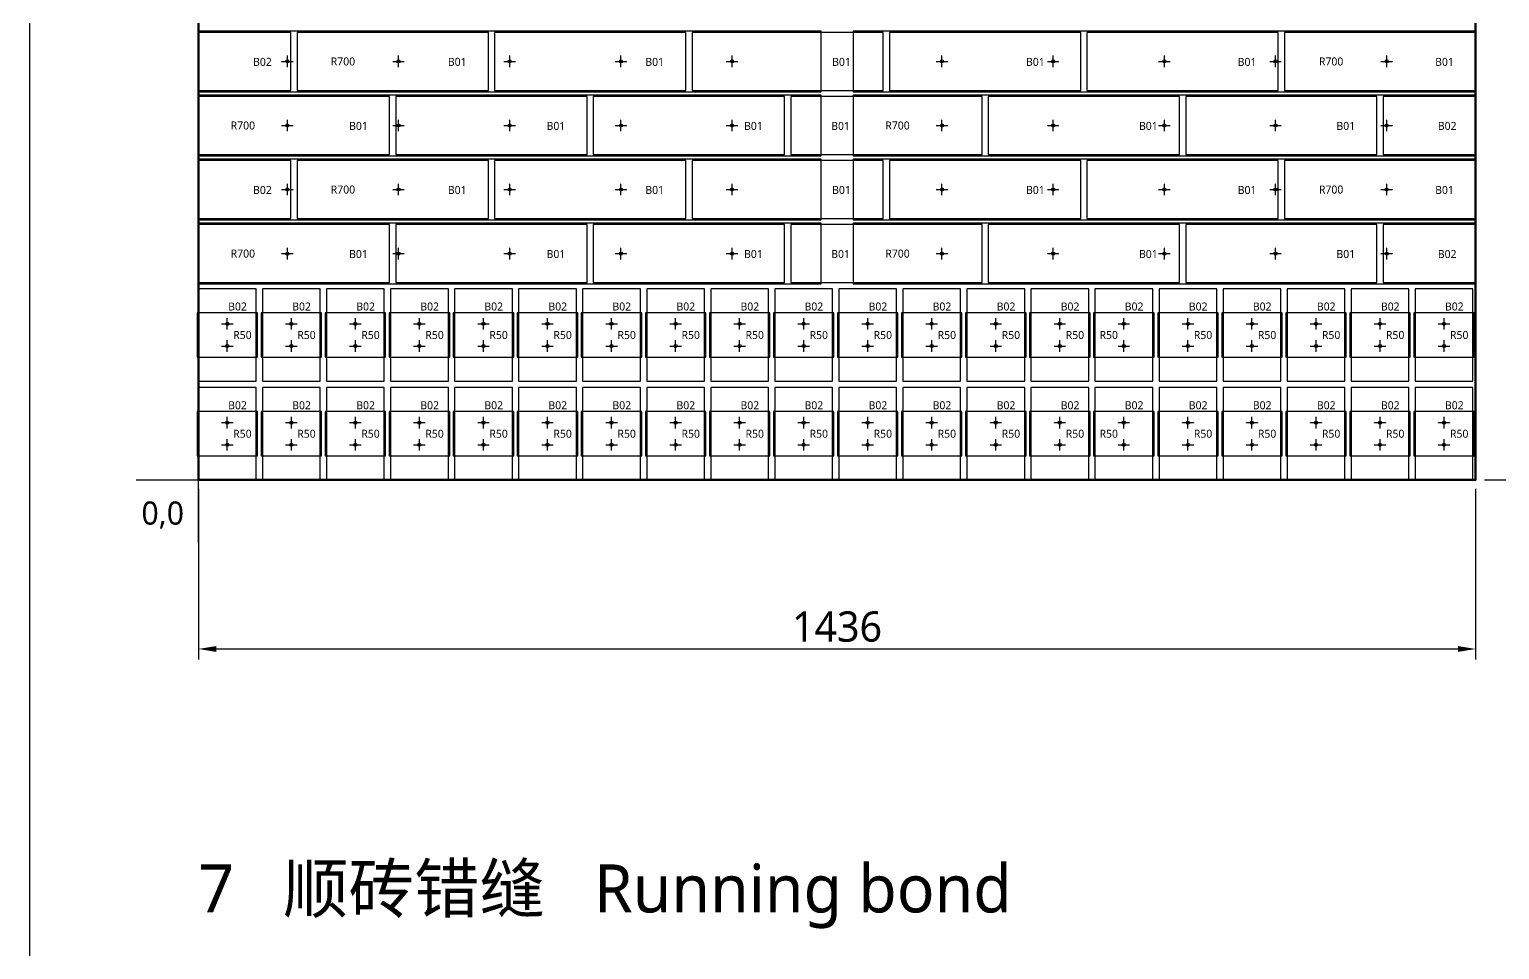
# Model space of a CAD drawing. Header units: millimetres. Extents: x -190 to 7814, y -8114 to 208.
# Drawn here: x -190 to 1463, y -5931 to -4897 of the extents above; entities that cross this region are included whole.
import ezdxf
from ezdxf.enums import TextEntityAlignment as Align

# ---------------------------------------------------------------- set-up
doc = ezdxf.new("R2010")
doc.units = ezdxf.units.MM
for name, color, linetype in [('BOARD', 7, 'Continuous'), ('BORDER', 7, 'Continuous'), ('DIM', 8, 'Continuous'), ('ORIGIN', 1, 'Continuous'), ('P4_CLIP_R50', 3, 'Continuous'), ('P4_CLIP_R700', 5, 'Continuous'), ('P4_HOLE', 1, 'Continuous'), ('P4_SLIP', 7, 'Continuous'), ('P4_TXT_B', 7, 'Continuous'), ('TITLE', 7, 'Continuous')]:
    doc.layers.add(name, color=color, linetype=linetype)
doc.styles.add('CN', font='msyh.ttc')
doc.dimstyles.new('MM', dxfattribs={"dimtxt": 34, "dimasz": 20, "dimexe": 12, "dimexo": 10, "dimgap": 8, "dimtad": 1, "dimdec": 1, "dimdsep": 46, "dimtxsty": 'CN', "dimcen": 2.5, "dimazin": 3, "dimtfac": 1, "dimtmove": 0, "dimatfit": 3})

msp = doc.modelspace()

# ---------------------------------------------------------------- linework, layer by layer
at = {"layer": 'BOARD', "lineweight": 50}
msp.add_lwpolyline([(0, -5403.5), (1436, -5403.5), (1436, -3886.5), (0, -3886.5)], close=True, dxfattribs=at)
at = {"layer": 'BORDER'}
msp.add_lwpolyline([(-190, -8113.5), (7813.67, -8113.5), (7813.67, 207.69), (-190, 207.69)], close=True, dxfattribs=at)
at = {"layer": 'ORIGIN'}
for p, q in [((0, -5473.5), (0, -5313.5)), ((-70, -5403.5), (90, -5403.5))]:
    msp.add_line(p, q, dxfattribs=at)
at = {"layer": 'P4_CLIP_R50'}
for points in [[(66.5, -5265.5), (66.5, -5215.5), (-1.5, -5215.5), (-1.5, -5265.5)], [(138.5, -5265.5), (138.5, -5215.5), (70.5, -5215.5), (70.5, -5265.5)], [(210.5, -5265.5), (210.5, -5215.5), (142.5, -5215.5), (142.5, -5265.5)], [(282.5, -5265.5), (282.5, -5215.5), (214.5, -5215.5), (214.5, -5265.5)], [(354.5, -5265.5), (354.5, -5215.5), (286.5, -5215.5), (286.5, -5265.5)], [(426.5, -5265.5), (426.5, -5215.5), (358.5, -5215.5), (358.5, -5265.5)], [(498.5, -5265.5), (498.5, -5215.5), (430.5, -5215.5), (430.5, -5265.5)], [(570.5, -5265.5), (570.5, -5215.5), (502.5, -5215.5), (502.5, -5265.5)], [(642.5, -5265.5), (642.5, -5215.5), (574.5, -5215.5), (574.5, -5265.5)], [(714.5, -5265.5), (714.5, -5215.5), (646.5, -5215.5), (646.5, -5265.5)], [(786.5, -5265.5), (786.5, -5215.5), (718.5, -5215.5), (718.5, -5265.5)], [(858.5, -5265.5), (858.5, -5215.5), (790.5, -5215.5), (790.5, -5265.5)], [(930.5, -5265.5), (930.5, -5215.5), (862.5, -5215.5), (862.5, -5265.5)], [(1002.5, -5265.5), (1002.5, -5215.5), (934.5, -5215.5), (934.5, -5265.5)], [(1074.5, -5265.5), (1074.5, -5215.5), (1006.5, -5215.5), (1006.5, -5265.5)], [(1146.5, -5265.5), (1146.5, -5215.5), (1078.5, -5215.5), (1078.5, -5265.5)], [(1218.5, -5265.5), (1218.5, -5215.5), (1150.5, -5215.5), (1150.5, -5265.5)], [(1290.5, -5265.5), (1290.5, -5215.5), (1222.5, -5215.5), (1222.5, -5265.5)], [(1362.5, -5265.5), (1362.5, -5215.5), (1294.5, -5215.5), (1294.5, -5265.5)], [(1434.5, -5265.5), (1434.5, -5215.5), (1366.5, -5215.5), (1366.5, -5265.5)], [(66.5, -5376.5), (66.5, -5326.5), (-1.5, -5326.5), (-1.5, -5376.5)], [(138.5, -5376.5), (138.5, -5326.5), (70.5, -5326.5), (70.5, -5376.5)], [(210.5, -5376.5), (210.5, -5326.5), (142.5, -5326.5), (142.5, -5376.5)], [(282.5, -5376.5), (282.5, -5326.5), (214.5, -5326.5), (214.5, -5376.5)], [(354.5, -5376.5), (354.5, -5326.5), (286.5, -5326.5), (286.5, -5376.5)], [(426.5, -5376.5), (426.5, -5326.5), (358.5, -5326.5), (358.5, -5376.5)], [(498.5, -5376.5), (498.5, -5326.5), (430.5, -5326.5), (430.5, -5376.5)], [(570.5, -5376.5), (570.5, -5326.5), (502.5, -5326.5), (502.5, -5376.5)], [(642.5, -5376.5), (642.5, -5326.5), (574.5, -5326.5), (574.5, -5376.5)], [(714.5, -5376.5), (714.5, -5326.5), (646.5, -5326.5), (646.5, -5376.5)], [(786.5, -5376.5), (786.5, -5326.5), (718.5, -5326.5), (718.5, -5376.5)], [(858.5, -5376.5), (858.5, -5326.5), (790.5, -5326.5), (790.5, -5376.5)], [(930.5, -5376.5), (930.5, -5326.5), (862.5, -5326.5), (862.5, -5376.5)], [(1002.5, -5376.5), (1002.5, -5326.5), (934.5, -5326.5), (934.5, -5376.5)], [(1074.5, -5376.5), (1074.5, -5326.5), (1006.5, -5326.5), (1006.5, -5376.5)], [(1146.5, -5376.5), (1146.5, -5326.5), (1078.5, -5326.5), (1078.5, -5376.5)], [(1218.5, -5376.5), (1218.5, -5326.5), (1150.5, -5326.5), (1150.5, -5376.5)], [(1290.5, -5376.5), (1290.5, -5326.5), (1222.5, -5326.5), (1222.5, -5376.5)], [(1362.5, -5376.5), (1362.5, -5326.5), (1294.5, -5326.5), (1294.5, -5376.5)], [(1434.5, -5376.5), (1434.5, -5326.5), (1366.5, -5326.5), (1366.5, -5376.5)]]:
    msp.add_lwpolyline(points, close=True, dxfattribs=at)
at = {"layer": 'P4_CLIP_R700'}
for points in [[(0, -4967), (700, -4967), (700, -4899), (0, -4899)], [(736, -4967), (1436, -4967), (1436, -4899), (736, -4899)], [(0, -5039), (700, -5039), (700, -4971), (0, -4971)], [(736, -5039), (1436, -5039), (1436, -4971), (736, -4971)], [(0, -5111), (700, -5111), (700, -5043), (0, -5043)], [(736, -5111), (1436, -5111), (1436, -5043), (736, -5043)], [(0, -5183), (700, -5183), (700, -5115), (0, -5115)], [(736, -5183), (1436, -5183), (1436, -5115), (736, -5115)]]:
    msp.add_lwpolyline(points, close=True, dxfattribs=at)
at = {"layer": 'P4_HOLE'}
for p, q in [((93.5, -4933), (106.5, -4933)), ((100, -4939.5), (100, -4926.5)), ((218.5, -4933), (231.5, -4933)), ((225, -4939.5), (225, -4926.5)), ((343.5, -4933), (356.5, -4933)), ((350, -4939.5), (350, -4926.5)), ((468.5, -4933), (481.5, -4933)), ((475, -4939.5), (475, -4926.5)), ((593.5, -4933), (606.5, -4933)), ((600, -4939.5), (600, -4926.5)), ((829.5, -4933), (842.5, -4933)), ((836, -4939.5), (836, -4926.5)), ((954.5, -4933), (967.5, -4933)), ((961, -4939.5), (961, -4926.5)), ((1079.5, -4933), (1092.5, -4933)), ((1086, -4939.5), (1086, -4926.5)), ((1204.5, -4933), (1217.5, -4933)), ((1211, -4939.5), (1211, -4926.5)), ((1329.5, -4933), (1342.5, -4933)), ((1336, -4939.5), (1336, -4926.5)), ((93.5, -5005), (106.5, -5005)), ((100, -5011.5), (100, -4998.5)), ((218.5, -5005), (231.5, -5005)), ((225, -5011.5), (225, -4998.5)), ((343.5, -5005), (356.5, -5005)), ((350, -5011.5), (350, -4998.5)), ((468.5, -5005), (481.5, -5005)), ((475, -5011.5), (475, -4998.5)), ((593.5, -5005), (606.5, -5005)), ((600, -5011.5), (600, -4998.5)), ((829.5, -5005), (842.5, -5005)), ((836, -5011.5), (836, -4998.5)), ((954.5, -5005), (967.5, -5005)), ((961, -5011.5), (961, -4998.5)), ((1079.5, -5005), (1092.5, -5005)), ((1086, -5011.5), (1086, -4998.5)), ((1204.5, -5005), (1217.5, -5005)), ((1211, -5011.5), (1211, -4998.5)), ((1329.5, -5005), (1342.5, -5005)), ((1336, -5011.5), (1336, -4998.5)), ((100, -5083.5), (100, -5070.5)), ((225, -5083.5), (225, -5070.5)), ((350, -5083.5), (350, -5070.5)), ((475, -5083.5), (475, -5070.5)), ((600, -5083.5), (600, -5070.5)), ((836, -5083.5), (836, -5070.5)), ((961, -5083.5), (961, -5070.5)), ((1086, -5083.5), (1086, -5070.5)), ((1211, -5083.5), (1211, -5070.5)), ((1336, -5083.5), (1336, -5070.5)), ((93.5, -5077), (106.5, -5077)), ((218.5, -5077), (231.5, -5077)), ((343.5, -5077), (356.5, -5077)), ((468.5, -5077), (481.5, -5077)), ((593.5, -5077), (606.5, -5077)), ((829.5, -5077), (842.5, -5077)), ((954.5, -5077), (967.5, -5077)), ((1079.5, -5077), (1092.5, -5077)), ((1204.5, -5077), (1217.5, -5077)), ((1329.5, -5077), (1342.5, -5077)), ((93.5, -5149), (106.5, -5149)), ((100, -5155.5), (100, -5142.5)), ((218.5, -5149), (231.5, -5149)), ((225, -5155.5), (225, -5142.5)), ((343.5, -5149), (356.5, -5149)), ((350, -5155.5), (350, -5142.5)), ((468.5, -5149), (481.5, -5149)), ((475, -5155.5), (475, -5142.5)), ((593.5, -5149), (606.5, -5149)), ((600, -5155.5), (600, -5142.5)), ((829.5, -5149), (842.5, -5149)), ((836, -5155.5), (836, -5142.5)), ((954.5, -5149), (967.5, -5149)), ((961, -5155.5), (961, -5142.5)), ((1079.5, -5149), (1092.5, -5149)), ((1086, -5155.5), (1086, -5142.5)), ((1204.5, -5149), (1217.5, -5149)), ((1211, -5155.5), (1211, -5142.5)), ((1329.5, -5149), (1342.5, -5149)), ((1336, -5155.5), (1336, -5142.5)), ((32.5, -5234.5), (32.5, -5221.5)), ((104.5, -5234.5), (104.5, -5221.5)), ((176.5, -5234.5), (176.5, -5221.5)), ((248.5, -5234.5), (248.5, -5221.5)), ((320.5, -5234.5), (320.5, -5221.5)), ((392.5, -5234.5), (392.5, -5221.5)), ((464.5, -5234.5), (464.5, -5221.5)), ((536.5, -5234.5), (536.5, -5221.5)), ((608.5, -5234.5), (608.5, -5221.5)), ((680.5, -5234.5), (680.5, -5221.5)), ((752.5, -5234.5), (752.5, -5221.5)), ((824.5, -5234.5), (824.5, -5221.5)), ((896.5, -5234.5), (896.5, -5221.5)), ((968.5, -5234.5), (968.5, -5221.5)), ((1040.5, -5234.5), (1040.5, -5221.5)), ((1112.5, -5234.5), (1112.5, -5221.5)), ((1184.5, -5234.5), (1184.5, -5221.5)), ((1256.5, -5234.5), (1256.5, -5221.5)), ((1328.5, -5234.5), (1328.5, -5221.5)), ((1400.5, -5234.5), (1400.5, -5221.5)), ((26, -5228), (39, -5228)), ((98, -5228), (111, -5228)), ((170, -5228), (183, -5228)), ((242, -5228), (255, -5228)), ((314, -5228), (327, -5228)), ((386, -5228), (399, -5228)), ((458, -5228), (471, -5228)), ((530, -5228), (543, -5228)), ((602, -5228), (615, -5228)), ((674, -5228), (687, -5228)), ((746, -5228), (759, -5228)), ((818, -5228), (831, -5228)), ((890, -5228), (903, -5228)), ((962, -5228), (975, -5228)), ((1034, -5228), (1047, -5228)), ((1106, -5228), (1119, -5228)), ((1178, -5228), (1191, -5228)), ((1250, -5228), (1263, -5228)), ((1322, -5228), (1335, -5228)), ((1394, -5228), (1407, -5228)), ((26, -5253), (39, -5253)), ((32.5, -5259.5), (32.5, -5246.5)), ((98, -5253), (111, -5253)), ((104.5, -5259.5), (104.5, -5246.5)), ((170, -5253), (183, -5253)), ((176.5, -5259.5), (176.5, -5246.5)), ((242, -5253), (255, -5253)), ((248.5, -5259.5), (248.5, -5246.5)), ((314, -5253), (327, -5253)), ((320.5, -5259.5), (320.5, -5246.5)), ((386, -5253), (399, -5253)), ((392.5, -5259.5), (392.5, -5246.5)), ((458, -5253), (471, -5253)), ((464.5, -5259.5), (464.5, -5246.5)), ((530, -5253), (543, -5253)), ((536.5, -5259.5), (536.5, -5246.5)), ((602, -5253), (615, -5253)), ((608.5, -5259.5), (608.5, -5246.5)), ((674, -5253), (687, -5253)), ((680.5, -5259.5), (680.5, -5246.5)), ((746, -5253), (759, -5253)), ((752.5, -5259.5), (752.5, -5246.5)), ((818, -5253), (831, -5253)), ((824.5, -5259.5), (824.5, -5246.5)), ((890, -5253), (903, -5253)), ((896.5, -5259.5), (896.5, -5246.5)), ((962, -5253), (975, -5253)), ((968.5, -5259.5), (968.5, -5246.5)), ((1034, -5253), (1047, -5253)), ((1040.5, -5259.5), (1040.5, -5246.5)), ((1106, -5253), (1119, -5253)), ((1112.5, -5259.5), (1112.5, -5246.5)), ((1178, -5253), (1191, -5253)), ((1184.5, -5259.5), (1184.5, -5246.5)), ((1250, -5253), (1263, -5253)), ((1256.5, -5259.5), (1256.5, -5246.5)), ((1322, -5253), (1335, -5253)), ((1328.5, -5259.5), (1328.5, -5246.5)), ((1394, -5253), (1407, -5253)), ((1400.5, -5259.5), (1400.5, -5246.5)), ((32.5, -5345.5), (32.5, -5332.5)), ((104.5, -5345.5), (104.5, -5332.5)), ((176.5, -5345.5), (176.5, -5332.5)), ((248.5, -5345.5), (248.5, -5332.5)), ((320.5, -5345.5), (320.5, -5332.5)), ((392.5, -5345.5), (392.5, -5332.5)), ((464.5, -5345.5), (464.5, -5332.5)), ((536.5, -5345.5), (536.5, -5332.5)), ((608.5, -5345.5), (608.5, -5332.5)), ((680.5, -5345.5), (680.5, -5332.5)), ((752.5, -5345.5), (752.5, -5332.5)), ((824.5, -5345.5), (824.5, -5332.5)), ((896.5, -5345.5), (896.5, -5332.5)), ((968.5, -5345.5), (968.5, -5332.5)), ((1040.5, -5345.5), (1040.5, -5332.5)), ((1112.5, -5345.5), (1112.5, -5332.5)), ((1184.5, -5345.5), (1184.5, -5332.5)), ((1256.5, -5345.5), (1256.5, -5332.5)), ((1328.5, -5345.5), (1328.5, -5332.5)), ((1400.5, -5345.5), (1400.5, -5332.5)), ((26, -5339), (39, -5339)), ((98, -5339), (111, -5339)), ((170, -5339), (183, -5339)), ((242, -5339), (255, -5339)), ((314, -5339), (327, -5339)), ((386, -5339), (399, -5339)), ((458, -5339), (471, -5339)), ((530, -5339), (543, -5339)), ((602, -5339), (615, -5339)), ((674, -5339), (687, -5339)), ((746, -5339), (759, -5339)), ((818, -5339), (831, -5339)), ((890, -5339), (903, -5339)), ((962, -5339), (975, -5339)), ((1034, -5339), (1047, -5339)), ((1106, -5339), (1119, -5339)), ((1178, -5339), (1191, -5339)), ((1250, -5339), (1263, -5339)), ((1322, -5339), (1335, -5339)), ((1394, -5339), (1407, -5339)), ((26, -5364), (39, -5364)), ((32.5, -5370.5), (32.5, -5357.5)), ((98, -5364), (111, -5364)), ((104.5, -5370.5), (104.5, -5357.5)), ((170, -5364), (183, -5364)), ((176.5, -5370.5), (176.5, -5357.5)), ((242, -5364), (255, -5364)), ((248.5, -5370.5), (248.5, -5357.5)), ((314, -5364), (327, -5364)), ((320.5, -5370.5), (320.5, -5357.5)), ((386, -5364), (399, -5364)), ((392.5, -5370.5), (392.5, -5357.5)), ((458, -5364), (471, -5364)), ((464.5, -5370.5), (464.5, -5357.5)), ((530, -5364), (543, -5364)), ((536.5, -5370.5), (536.5, -5357.5)), ((602, -5364), (615, -5364)), ((608.5, -5370.5), (608.5, -5357.5)), ((674, -5364), (687, -5364)), ((680.5, -5370.5), (680.5, -5357.5)), ((746, -5364), (759, -5364)), ((752.5, -5370.5), (752.5, -5357.5)), ((818, -5364), (831, -5364)), ((824.5, -5370.5), (824.5, -5357.5)), ((890, -5364), (903, -5364)), ((896.5, -5370.5), (896.5, -5357.5)), ((962, -5364), (975, -5364)), ((968.5, -5370.5), (968.5, -5357.5)), ((1034, -5364), (1047, -5364)), ((1040.5, -5370.5), (1040.5, -5357.5)), ((1106, -5364), (1119, -5364)), ((1112.5, -5370.5), (1112.5, -5357.5)), ((1178, -5364), (1191, -5364)), ((1184.5, -5370.5), (1184.5, -5357.5)), ((1250, -5364), (1263, -5364)), ((1256.5, -5370.5), (1256.5, -5357.5)), ((1322, -5364), (1335, -5364)), ((1328.5, -5370.5), (1328.5, -5357.5)), ((1394, -5364), (1407, -5364)), ((1400.5, -5370.5), (1400.5, -5357.5))]:
    msp.add_line(p, q, dxfattribs=at)
for centre in [(100, -4933), (225, -4933), (350, -4933), (475, -4933), (600, -4933), (836, -4933), (961, -4933), (1086, -4933), (1211, -4933), (1336, -4933), (100, -5005), (225, -5005), (350, -5005), (475, -5005), (600, -5005), (836, -5005), (961, -5005), (1086, -5005), (1211, -5005), (1336, -5005), (100, -5077), (225, -5077), (350, -5077), (475, -5077), (600, -5077), (836, -5077), (961, -5077), (1086, -5077), (1211, -5077), (1336, -5077), (100, -5149), (225, -5149), (350, -5149), (475, -5149), (600, -5149), (836, -5149), (961, -5149), (1086, -5149), (1211, -5149), (1336, -5149), (32.5, -5228), (104.5, -5228), (176.5, -5228), (248.5, -5228), (320.5, -5228), (392.5, -5228), (464.5, -5228), (536.5, -5228), (608.5, -5228), (680.5, -5228), (752.5, -5228), (824.5, -5228), (896.5, -5228), (968.5, -5228), (1040.5, -5228), (1112.5, -5228), (1184.5, -5228), (1256.5, -5228), (1328.5, -5228), (1400.5, -5228), (32.5, -5253), (104.5, -5253), (176.5, -5253), (248.5, -5253), (320.5, -5253), (392.5, -5253), (464.5, -5253), (536.5, -5253), (608.5, -5253), (680.5, -5253), (752.5, -5253), (824.5, -5253), (896.5, -5253), (968.5, -5253), (1040.5, -5253), (1112.5, -5253), (1184.5, -5253), (1256.5, -5253), (1328.5, -5253), (1400.5, -5253), (32.5, -5339), (104.5, -5339), (176.5, -5339), (248.5, -5339), (320.5, -5339), (392.5, -5339), (464.5, -5339), (536.5, -5339), (608.5, -5339), (680.5, -5339), (752.5, -5339), (824.5, -5339), (896.5, -5339), (968.5, -5339), (1040.5, -5339), (1112.5, -5339), (1184.5, -5339), (1256.5, -5339), (1328.5, -5339), (1400.5, -5339), (32.5, -5364), (104.5, -5364), (176.5, -5364), (248.5, -5364), (320.5, -5364), (392.5, -5364), (464.5, -5364), (536.5, -5364), (608.5, -5364), (680.5, -5364), (752.5, -5364), (824.5, -5364), (896.5, -5364), (968.5, -5364), (1040.5, -5364), (1112.5, -5364), (1184.5, -5364), (1256.5, -5364), (1328.5, -5364), (1400.5, -5364)]:
    msp.add_circle(centre, 1.75, dxfattribs=at)
at = {"layer": 'P4_SLIP'}
for points in [[(0, -4965.5), (104, -4965.5), (104, -4900.5), (0, -4900.5)], [(111, -4965.5), (326, -4965.5), (326, -4900.5), (111, -4900.5)], [(333, -4965.5), (548, -4965.5), (548, -4900.5), (333, -4900.5)], [(555, -4965.5), (770, -4965.5), (770, -4900.5), (555, -4900.5)], [(777, -4965.5), (992, -4965.5), (992, -4900.5), (777, -4900.5)], [(999, -4965.5), (1214, -4965.5), (1214, -4900.5), (999, -4900.5)], [(1221, -4965.5), (1436, -4965.5), (1436, -4900.5), (1221, -4900.5)], [(0, -5037.5), (215, -5037.5), (215, -4972.5), (0, -4972.5)], [(222, -5037.5), (437, -5037.5), (437, -4972.5), (222, -4972.5)], [(444, -5037.5), (659, -5037.5), (659, -4972.5), (444, -4972.5)], [(666, -5037.5), (881, -5037.5), (881, -4972.5), (666, -4972.5)], [(888, -5037.5), (1103, -5037.5), (1103, -4972.5), (888, -4972.5)], [(1110, -5037.5), (1325, -5037.5), (1325, -4972.5), (1110, -4972.5)], [(1332, -5037.5), (1436, -5037.5), (1436, -4972.5), (1332, -4972.5)], [(0, -5109.5), (104, -5109.5), (104, -5044.5), (0, -5044.5)], [(111, -5109.5), (326, -5109.5), (326, -5044.5), (111, -5044.5)], [(333, -5109.5), (548, -5109.5), (548, -5044.5), (333, -5044.5)], [(555, -5109.5), (770, -5109.5), (770, -5044.5), (555, -5044.5)], [(777, -5109.5), (992, -5109.5), (992, -5044.5), (777, -5044.5)], [(999, -5109.5), (1214, -5109.5), (1214, -5044.5), (999, -5044.5)], [(1221, -5109.5), (1436, -5109.5), (1436, -5044.5), (1221, -5044.5)], [(0, -5181.5), (215, -5181.5), (215, -5116.5), (0, -5116.5)], [(222, -5181.5), (437, -5181.5), (437, -5116.5), (222, -5116.5)], [(444, -5181.5), (659, -5181.5), (659, -5116.5), (444, -5116.5)], [(666, -5181.5), (881, -5181.5), (881, -5116.5), (666, -5116.5)], [(888, -5181.5), (1103, -5181.5), (1103, -5116.5), (888, -5116.5)], [(1110, -5181.5), (1325, -5181.5), (1325, -5116.5), (1110, -5116.5)], [(1332, -5181.5), (1436, -5181.5), (1436, -5116.5), (1332, -5116.5)], [(0, -5292.5), (65, -5292.5), (65, -5188.5), (0, -5188.5)], [(72, -5292.5), (137, -5292.5), (137, -5188.5), (72, -5188.5)], [(144, -5292.5), (209, -5292.5), (209, -5188.5), (144, -5188.5)], [(216, -5292.5), (281, -5292.5), (281, -5188.5), (216, -5188.5)], [(288, -5292.5), (353, -5292.5), (353, -5188.5), (288, -5188.5)], [(360, -5292.5), (425, -5292.5), (425, -5188.5), (360, -5188.5)], [(432, -5292.5), (497, -5292.5), (497, -5188.5), (432, -5188.5)], [(504, -5292.5), (569, -5292.5), (569, -5188.5), (504, -5188.5)], [(576, -5292.5), (641, -5292.5), (641, -5188.5), (576, -5188.5)], [(648, -5292.5), (713, -5292.5), (713, -5188.5), (648, -5188.5)], [(720, -5292.5), (785, -5292.5), (785, -5188.5), (720, -5188.5)], [(792, -5292.5), (857, -5292.5), (857, -5188.5), (792, -5188.5)], [(864, -5292.5), (929, -5292.5), (929, -5188.5), (864, -5188.5)], [(936, -5292.5), (1001, -5292.5), (1001, -5188.5), (936, -5188.5)], [(1008, -5292.5), (1073, -5292.5), (1073, -5188.5), (1008, -5188.5)], [(1080, -5292.5), (1145, -5292.5), (1145, -5188.5), (1080, -5188.5)], [(1152, -5292.5), (1217, -5292.5), (1217, -5188.5), (1152, -5188.5)], [(1224, -5292.5), (1289, -5292.5), (1289, -5188.5), (1224, -5188.5)], [(1296, -5292.5), (1361, -5292.5), (1361, -5188.5), (1296, -5188.5)], [(1368, -5292.5), (1433, -5292.5), (1433, -5188.5), (1368, -5188.5)], [(0, -5403.5), (65, -5403.5), (65, -5299.5), (0, -5299.5)], [(72, -5403.5), (137, -5403.5), (137, -5299.5), (72, -5299.5)], [(144, -5403.5), (209, -5403.5), (209, -5299.5), (144, -5299.5)], [(216, -5403.5), (281, -5403.5), (281, -5299.5), (216, -5299.5)], [(288, -5403.5), (353, -5403.5), (353, -5299.5), (288, -5299.5)], [(360, -5403.5), (425, -5403.5), (425, -5299.5), (360, -5299.5)], [(432, -5403.5), (497, -5403.5), (497, -5299.5), (432, -5299.5)], [(504, -5403.5), (569, -5403.5), (569, -5299.5), (504, -5299.5)], [(576, -5403.5), (641, -5403.5), (641, -5299.5), (576, -5299.5)], [(648, -5403.5), (713, -5403.5), (713, -5299.5), (648, -5299.5)], [(720, -5403.5), (785, -5403.5), (785, -5299.5), (720, -5299.5)], [(792, -5403.5), (857, -5403.5), (857, -5299.5), (792, -5299.5)], [(864, -5403.5), (929, -5403.5), (929, -5299.5), (864, -5299.5)], [(936, -5403.5), (1001, -5403.5), (1001, -5299.5), (936, -5299.5)], [(1008, -5403.5), (1073, -5403.5), (1073, -5299.5), (1008, -5299.5)], [(1080, -5403.5), (1145, -5403.5), (1145, -5299.5), (1080, -5299.5)], [(1152, -5403.5), (1217, -5403.5), (1217, -5299.5), (1152, -5299.5)], [(1224, -5403.5), (1289, -5403.5), (1289, -5299.5), (1224, -5299.5)], [(1296, -5403.5), (1361, -5403.5), (1361, -5299.5), (1296, -5299.5)], [(1368, -5403.5), (1433, -5403.5), (1433, -5299.5), (1368, -5299.5)]]:
    msp.add_lwpolyline(points, close=True, dxfattribs=at)

# ---------------------------------------------------------------- texts
at = {"layer": 'ORIGIN', "style": 'CN'}
msp.add_text('0,0', height=26, dxfattribs=at).set_placement((-64, -5461.5), align=Align.BOTTOM_LEFT)
at = {"layer": 'P4_CLIP_R50', "style": 'CN'}
for p in [(49.5, -5240.5), (121.5, -5240.5), (193.5, -5240.5), (265.5, -5240.5), (337.5, -5240.5), (409.5, -5240.5), (481.5, -5240.5), (553.5, -5240.5), (625.5, -5240.5), (697.5, -5240.5), (769.5, -5240.5), (841.5, -5240.5), (913.5, -5240.5), (985.5, -5240.5), (1023.5, -5240.5), (1129.5, -5240.5), (1201.5, -5240.5), (1273.5, -5240.5), (1345.5, -5240.5), (1417.5, -5240.5), (49.5, -5351.5), (121.5, -5351.5), (193.5, -5351.5), (265.5, -5351.5), (337.5, -5351.5), (409.5, -5351.5), (481.5, -5351.5), (553.5, -5351.5), (625.5, -5351.5), (697.5, -5351.5), (769.5, -5351.5), (841.5, -5351.5), (913.5, -5351.5), (985.5, -5351.5), (1023.5, -5351.5), (1129.5, -5351.5), (1201.5, -5351.5), (1273.5, -5351.5), (1345.5, -5351.5), (1417.5, -5351.5)]:
    msp.add_text('R50', height=9, dxfattribs=at).set_placement(p, align=Align.MIDDLE_CENTER)
at = {"layer": 'P4_CLIP_R700', "style": 'CN'}
for p in [(162.5, -4933), (1273.5, -4933), (50, -5005), (786, -5005), (162.5, -5077), (1273.5, -5077), (50, -5149), (786, -5149)]:
    msp.add_text('R700', height=9, dxfattribs=at).set_placement(p, align=Align.MIDDLE_CENTER)
at = {"layer": 'P4_TXT_B', "style": 'CN'}
for s, p in [('B02', (72, -4933.5)), ('B01', (291, -4933.5)), ('B01', (513, -4933.5)), ('B01', (723, -4933.5)), ('B01', (941, -4933.5)), ('B01', (1179, -4933.5)), ('B01', (1401, -4933.5)), ('B01', (180, -5005.5)), ('B01', (402, -5005.5)), ('B01', (624, -5005.5)), ('B01', (722, -5005.5)), ('B01', (1068, -5005.5)), ('B01', (1290, -5005.5)), ('B02', (1404, -5005.5)), ('B02', (72, -5077.5)), ('B01', (291, -5077.5)), ('B01', (513, -5077.5)), ('B01', (723, -5077.5)), ('B01', (941, -5077.5)), ('B01', (1179, -5077.5)), ('B01', (1401, -5077.5)), ('B01', (180, -5149.5)), ('B01', (402, -5149.5)), ('B01', (624, -5149.5)), ('B01', (722, -5149.5)), ('B01', (1068, -5149.5)), ('B01', (1290, -5149.5)), ('B02', (1404, -5149.5)), ('B02', (44, -5208.5)), ('B02', (116, -5208.5)), ('B02', (188, -5208.5)), ('B02', (260, -5208.5)), ('B02', (332, -5208.5)), ('B02', (404, -5208.5)), ('B02', (476, -5208.5)), ('B02', (548, -5208.5)), ('B02', (620, -5208.5)), ('B02', (692, -5208.5)), ('B02', (764, -5208.5)), ('B02', (836, -5208.5)), ('B02', (908, -5208.5)), ('B02', (980, -5208.5)), ('B02', (1052, -5208.5)), ('B02', (1124, -5208.5)), ('B02', (1196, -5208.5)), ('B02', (1268, -5208.5)), ('B02', (1340, -5208.5)), ('B02', (1412, -5208.5)), ('B02', (44, -5319.5)), ('B02', (116, -5319.5)), ('B02', (188, -5319.5)), ('B02', (260, -5319.5)), ('B02', (332, -5319.5)), ('B02', (404, -5319.5)), ('B02', (476, -5319.5)), ('B02', (548, -5319.5)), ('B02', (620, -5319.5)), ('B02', (692, -5319.5)), ('B02', (764, -5319.5)), ('B02', (836, -5319.5)), ('B02', (908, -5319.5)), ('B02', (980, -5319.5)), ('B02', (1052, -5319.5)), ('B02', (1124, -5319.5)), ('B02', (1196, -5319.5)), ('B02', (1268, -5319.5)), ('B02', (1340, -5319.5)), ('B02', (1412, -5319.5))]:
    msp.add_text(s, height=9, dxfattribs=at).set_placement(p, align=Align.MIDDLE_CENTER)
at = {"layer": 'TITLE', "style": 'CN'}
msp.add_text('7   顺砖错缝   Running bond', height=54, dxfattribs=at).set_placement((0, -5905.88), align=Align.BOTTOM_LEFT)

# ---------------------------------------------------------------- dimensions: what is measured, and where the dimension line sits
at = {"layer": 'DIM'}
msp.add_linear_dim(base=(1626, -5403.5), p1=(1436, -5403.5), p2=(1436, -3886.5), angle=90, dimstyle='MM', dxfattribs=at).render()
msp.add_linear_dim(base=(0, -5593.5), p1=(0, -5403.5), p2=(1436, -5403.5), dimstyle='MM', dxfattribs=at).render()

doc.saveas('drawing.dxf')
